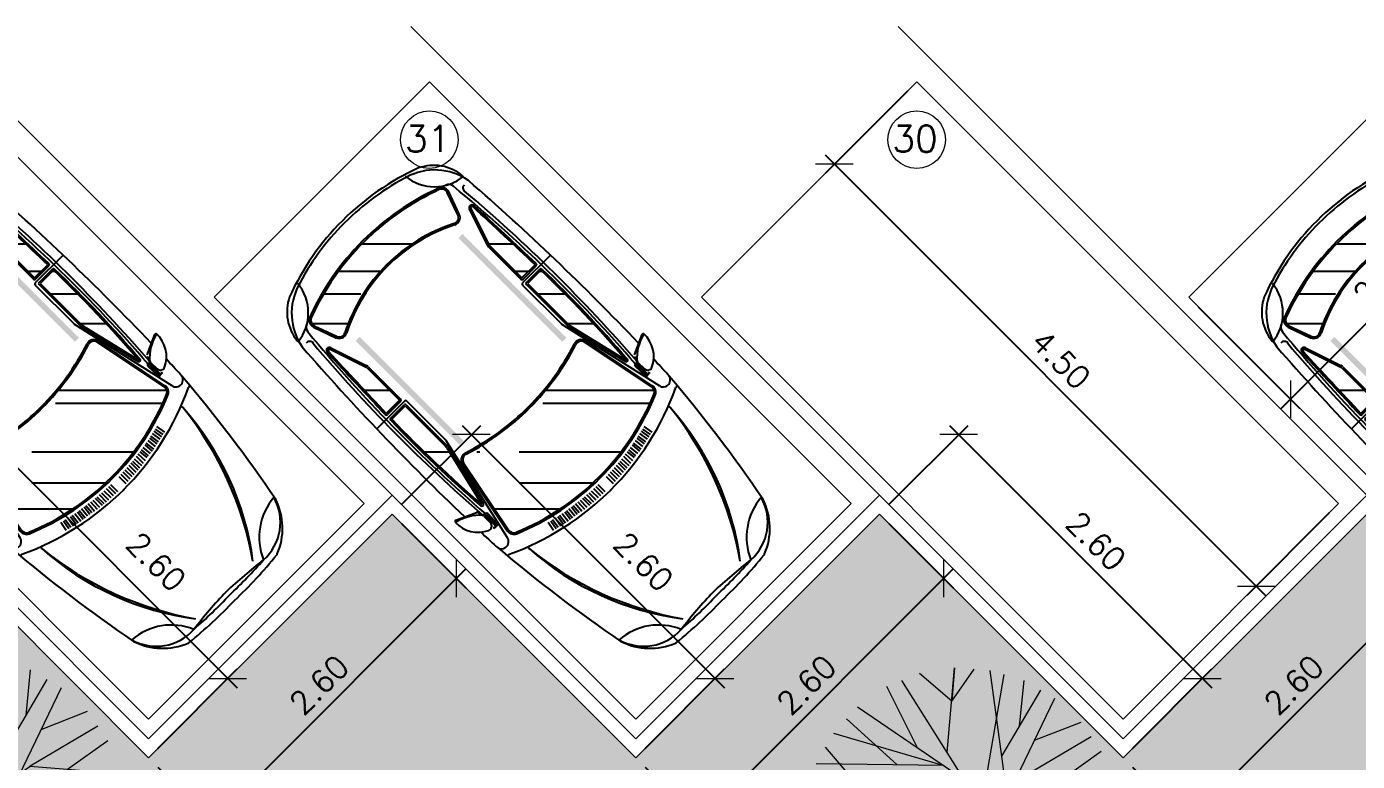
# Model space of a CAD drawing. Header units: millimetres. Extents: x 521 to 1055, y 261 to 520.
# Drawn here: x 554.62 to 564.66, y 468.52 to 474.06 of the extents above; entities that cross this region are included whole.
import ezdxf

# ---------------------------------------------------------------- set-up
doc = ezdxf.new("R2010")
doc.units = ezdxf.units.MM
doc.linetypes.add('CONTINU', pattern=[0])
doc.layers.add('0.1', color=8, linetype='Continuous', lineweight=13)
doc.layers.add('layout', color=1, linetype='Continuous')
doc.styles.add('ROMANS', font='romans')
doc.styles.get("Standard").update_dxf_attribs({"font": 'romans.shx'})
doc.dimstyles.new('Fares Eng - 50', dxfattribs={"dimscale": 2, "dimtxt": 0.085, "dimasz": 0.1, "dimexe": 0.05, "dimexo": 0.05, "dimgap": 0.04, "dimtad": 1, "dimzin": 4, "dimdsep": 46, "dimtxsty": 'ROMANS', "dimblk1": 'OBLIQUE', "dimblk2": 'OBLIQUE', "dimsah": 1, "dimcen": 0.05, "dimdle": 0.05, "dimclrd": 8, "dimclre": 8, "dimclrt": 8, "dimaunit": 1, "dimadec": 0, "dimazin": 0, "dimtfac": 1, "dimtix": 1, "dimtmove": 2, "dimatfit": 0, "dimldrblk": 'OPEN90', "dimfxl": 1, "dimtolj": 1, "dimtzin": 0, "dimarcsym": 0})

# ---------------------------------------------------------------- blocks, each defined once
blk = doc.blocks.new('_OBLIQUE')
at = {"color": 0, "linetype": 'ByBlock'}
blk.add_line((-0.5, -0.5), (0.5, 0.5), dxfattribs=at)
blk = doc.blocks.new('*D2717')
at = {"layer": '0.1', "color": 8, "linetype": 'CONTINU', "lineweight": -2, "transparency": 16777216}
for p, q in [((557.452, 470.316), (557.936, 469.831)), ((555.957, 467.993), (557.936, 469.973)), ((555.613, 468.478), (556.098, 467.993))]:
    blk.add_line(p, q, dxfattribs=at)
at = {"layer": 'DEFPOINTS', "color": 0, "linetype": 'CONTINU', "lineweight": -2, "transparency": 16777216}
for p in [(557.381, 470.387), (557.866, 469.902), (555.542, 468.548)]:
    blk.add_point(p, dxfattribs=at)
at = {"layer": '0.1', "color": 8, "linetype": 'CONTINU', "lineweight": -2, "transparency": 16777216, "xscale": 0.2, "yscale": 0.2, "zscale": 0.2}
for p, rotation in [((557.866, 469.902), 44.99999999999823), ((556.027, 468.064), 224.9999999999982)]:
    blk.add_blockref('_OBLIQUE', p, dxfattribs=dict(at, rotation=rotation))
at = {"layer": '0.1', "color": 8, "linetype": 'CONTINU', "transparency": 16777216, "insert": (556.83, 469.099), "char_height": 0.17, "attachment_point": 5, "rotation": 45, "style": 'ROMANS'}
blk.add_mtext('\\A1;2.60', dxfattribs=at)
blk = doc.blocks.new('_Open90')
at = {"color": 0, "linetype": 'ByBlock', "lineweight": -2}
for p, q in [((0, 0), (-1, 0)), ((-0.5, 0.5), (0, 0)), ((0, 0), (-0.5, -0.5))]:
    blk.add_line(p, q, dxfattribs=at)
blk = doc.blocks.new('*D2718')
at = {"layer": '0.1', "color": 8, "linetype": 'CONTINU', "lineweight": -2, "transparency": 16777216}
for p, q in [((557.452, 470.458), (558.05, 471.056)), ((557.909, 471.056), (559.889, 469.076)), ((559.29, 468.619), (559.889, 469.218))]:
    blk.add_line(p, q, dxfattribs=at)
at = {"layer": 'DEFPOINTS', "color": 0, "linetype": 'CONTINU', "lineweight": -2, "transparency": 16777216}
for p in [(557.381, 470.387), (559.818, 469.147), (559.219, 468.548)]:
    blk.add_point(p, dxfattribs=at)
at = {"layer": '0.1', "color": 8, "linetype": 'CONTINU', "lineweight": -2, "transparency": 16777216, "xscale": 0.2, "yscale": 0.2, "zscale": 0.2}
for p, rotation in [((557.979, 470.986), 134.9999999999956), ((559.818, 469.147), 314.9999999999956)]:
    blk.add_blockref('_OBLIQUE', p, dxfattribs=dict(at, rotation=rotation))
at = {"layer": '0.1', "color": 8, "linetype": 'CONTINU', "transparency": 16777216, "insert": (559.278, 470.026), "char_height": 0.17, "attachment_point": 5, "rotation": 315, "style": 'ROMANS'}
blk.add_mtext('\\A1;2.60', dxfattribs=at)
blk = doc.blocks.new('*D2719')
at = {"layer": '0.1', "color": 8, "linetype": 'CONTINU', "lineweight": -2, "transparency": 16777216}
for p, q in [((561.129, 470.316), (561.613, 469.831)), ((559.634, 467.993), (561.613, 469.973)), ((559.29, 468.478), (559.775, 467.993))]:
    blk.add_line(p, q, dxfattribs=at)
at = {"layer": 'DEFPOINTS', "color": 0, "linetype": 'CONTINU', "lineweight": -2, "transparency": 16777216}
for p in [(561.058, 470.387), (561.543, 469.902), (559.219, 468.548)]:
    blk.add_point(p, dxfattribs=at)
at = {"layer": '0.1', "color": 8, "linetype": 'CONTINU', "lineweight": -2, "transparency": 16777216, "xscale": 0.2, "yscale": 0.2, "zscale": 0.2}
for p, rotation in [((561.543, 469.902), 44.99999999999823), ((559.704, 468.064), 224.9999999999982)]:
    blk.add_blockref('_OBLIQUE', p, dxfattribs=dict(at, rotation=rotation))
at = {"layer": '0.1', "color": 8, "linetype": 'CONTINU', "transparency": 16777216, "insert": (560.507, 469.099), "char_height": 0.17, "attachment_point": 5, "rotation": 45, "style": 'ROMANS'}
blk.add_mtext('\\A1;2.60', dxfattribs=at)
blk = doc.blocks.new('*D2720')
at = {"layer": '0.1', "color": 8, "linetype": 'CONTINU', "lineweight": -2, "transparency": 16777216}
for p, q in [((561.129, 470.458), (561.727, 471.056)), ((561.586, 471.056), (563.566, 469.076)), ((562.967, 468.619), (563.566, 469.218))]:
    blk.add_line(p, q, dxfattribs=at)
at = {"layer": 'DEFPOINTS', "color": 0, "linetype": 'CONTINU', "lineweight": -2, "transparency": 16777216}
for p in [(561.058, 470.387), (563.495, 469.147), (562.896, 468.548)]:
    blk.add_point(p, dxfattribs=at)
at = {"layer": '0.1', "color": 8, "linetype": 'CONTINU', "lineweight": -2, "transparency": 16777216, "xscale": 0.2, "yscale": 0.2, "zscale": 0.2}
for p, rotation in [((561.656, 470.986), 134.9999999999956), ((563.495, 469.147), 314.9999999999956)]:
    blk.add_blockref('_OBLIQUE', p, dxfattribs=dict(at, rotation=rotation))
at = {"layer": '0.1', "color": 8, "linetype": 'CONTINU', "transparency": 16777216, "insert": (562.692, 470.183), "char_height": 0.17, "attachment_point": 5, "rotation": 315, "style": 'ROMANS'}
blk.add_mtext('\\A1;2.60', dxfattribs=at)
blk = doc.blocks.new('*D2721')
at = {"layer": '0.1', "color": 8, "linetype": 'CONTINU', "lineweight": -2, "transparency": 16777216}
for p, q in [((564.806, 470.316), (565.29, 469.831)), ((563.31, 467.993), (565.29, 469.973)), ((562.967, 468.478), (563.452, 467.993))]:
    blk.add_line(p, q, dxfattribs=at)
at = {"layer": 'DEFPOINTS', "color": 0, "linetype": 'CONTINU', "lineweight": -2, "transparency": 16777216}
for p in [(564.735, 470.387), (565.22, 469.902), (562.896, 468.548)]:
    blk.add_point(p, dxfattribs=at)
at = {"layer": '0.1', "color": 8, "linetype": 'CONTINU', "lineweight": -2, "transparency": 16777216, "xscale": 0.2, "yscale": 0.2, "zscale": 0.2}
for p, rotation in [((565.22, 469.902), 44.99999999999823), ((563.381, 468.064), 224.9999999999982)]:
    blk.add_blockref('_OBLIQUE', p, dxfattribs=dict(at, rotation=rotation))
at = {"layer": '0.1', "color": 8, "linetype": 'CONTINU', "transparency": 16777216, "insert": (564.184, 469.099), "char_height": 0.17, "attachment_point": 5, "rotation": 45, "style": 'ROMANS'}
blk.add_mtext('\\A1;2.60', dxfattribs=at)
blk = doc.blocks.new('*D3018')
at = {"layer": '0.1', "color": 8, "linetype": 'CONTINU', "lineweight": -2, "transparency": 16777216}
for p, q in [((565.088, 473.577), (565.856, 472.81)), ((564.088, 471.183), (565.856, 472.951)), ((563.462, 471.951), (564.23, 471.183))]:
    blk.add_line(p, q, dxfattribs=at)
at = {"layer": 'DEFPOINTS', "color": 0, "linetype": 'CONTINU', "lineweight": -2, "transparency": 16777216}
for p in [(565.018, 473.648), (565.786, 472.88), (563.391, 472.022)]:
    blk.add_point(p, dxfattribs=at)
at = {"layer": '0.1', "color": 8, "linetype": 'CONTINU', "lineweight": -2, "transparency": 16777216, "xscale": 0.2, "yscale": 0.2, "zscale": 0.2}
for p, rotation in [((565.786, 472.88), 45.00000000000201), ((564.159, 471.254), 225.000000000002)]:
    blk.add_blockref('_OBLIQUE', p, dxfattribs=dict(at, rotation=rotation))
at = {"layer": '0.1', "color": 8, "linetype": 'CONTINU', "transparency": 16777216, "insert": (564.856, 472.184), "char_height": 0.17, "attachment_point": 5, "rotation": 45, "style": 'ROMANS'}
blk.add_mtext('\\A1;2.30', dxfattribs=at)
blk = doc.blocks.new('*D3019')
at = {"layer": '0.1', "color": 8, "linetype": 'CONTINU', "lineweight": -2, "transparency": 16777216}
for p, q in [((561.27, 473.577), (560.648, 472.955)), ((560.648, 473.097), (563.971, 469.773)), ((564.452, 470.396), (563.83, 469.773))]:
    blk.add_line(p, q, dxfattribs=at)
at = {"layer": 'DEFPOINTS', "color": 0, "linetype": 'CONTINU', "lineweight": -2, "transparency": 16777216}
for p in [(561.341, 473.648), (564.523, 470.466), (563.9, 469.844)]:
    blk.add_point(p, dxfattribs=at)
at = {"layer": '0.1', "color": 8, "linetype": 'CONTINU', "lineweight": -2, "transparency": 16777216, "xscale": 0.2, "yscale": 0.2, "zscale": 0.2}
for p, rotation in [((560.718, 473.026), 135), ((563.9, 469.844), 315)]:
    blk.add_blockref('_OBLIQUE', p, dxfattribs=dict(at, rotation=rotation))
at = {"layer": '0.1', "color": 8, "linetype": 'CONTINU', "transparency": 16777216, "insert": (562.426, 471.552), "char_height": 0.17, "attachment_point": 5, "rotation": 315, "style": 'ROMANS'}
blk.add_mtext('\\A1;4.50', dxfattribs=at)
blk = doc.blocks.new('Car')
at = {"layer": 'layout', "color": 8}
for p, q in [((-44.43, -116.85), (-45.51, -110.71)), ((-42.49, -116.36), (-43.57, -110.21)), ((-41.09, -116.03), (-42.02, -109.83)), ((-39.13, -115.58), (-40.07, -109.37)), ((-37.18, -115.15), (-38.11, -108.94)), ((-35.76, -114.86), (-36.55, -108.6)), ((-33.8, -114.47), (-34.58, -108.2)), ((-31.83, -114.1), (-32.61, -107.82)), ((-30.4, -113.85), (-31.03, -107.55)), ((-28.42, -113.52), (-29.04, -107.35)), ((-26.44, -113.22), (-27.05, -107.15)), ((-25.01, -112.96), (-25.46, -106.96)), ((-23.02, -112.81), (-23.5, -106.37)), ((-21.18, -112.51), (-21.34, -106.1)), ((-19.19, -112.29), (-19.35, -105.87)), ((-17.19, -112.08), (-17.35, -105.66)), ((-15.75, -111.95), (-15.75, -105.51)), ((-13.75, -111.84), (-13.75, -105.34)), ((-11.75, -111.64), (-11.75, -105.19)), ((-9.75, -111.52), (-9.75, -105.07)), ((-7.75, -111.42), (-7.75, -104.97)), ((-5.75, -111.35), (-5.75, -104.89)), ((-3.75, -111.3), (-3.75, -104.83)), ((3.75, -111.3), (3.75, -104.83)), ((5.75, -111.35), (5.75, -104.89)), ((7.75, -111.42), (7.75, -104.97)), ((9.75, -111.52), (9.75, -105.07)), ((11.75, -111.64), (11.75, -105.19)), ((13.75, -111.84), (13.75, -105.34)), ((15.75, -111.95), (15.75, -105.51)), ((17.19, -112.08), (17.35, -105.66)), ((19.19, -112.29), (19.35, -105.87)), ((21.18, -112.51), (21.34, -106.1)), ((23.02, -112.81), (23.5, -106.37)), ((25.01, -112.96), (25.46, -106.96)), ((26.44, -113.22), (27.05, -107.15)), ((28.42, -113.52), (29.04, -107.35)), ((30.4, -113.85), (31.03, -107.55)), ((31.83, -114.1), (32.61, -107.82)), ((33.8, -114.47), (34.58, -108.2)), ((35.76, -114.86), (36.55, -108.6)), ((37.18, -115.15), (38.11, -108.94)), ((39.13, -115.58), (40.07, -109.37)), ((41.09, -116.03), (42.02, -109.83)), ((42.49, -116.36), (43.57, -110.21)), ((44.43, -116.85), (45.51, -110.71)), ((25.24, -163.06), (-22.09, -115.73)), ((39.58, -148.72), (5.2, -114.34)), ((63.09, -147.96), (32.62, -117.49)), ((-53.79, -202.87), (-70.44, -128.84)), ((-15.9, -179.27), (-66.05, -129.13)), ((-8.41, -174.64), (-58.24, -124.81)), ((53.79, -202.87), (70.44, -128.84)), ((-67.28, -131.91), (-57.03, -183.84)), ((-66.3, -131.69), (-56.05, -183.63)), ((56.05, -183.63), (66.3, -131.69)), ((57.03, -183.84), (67.28, -131.91)), ((-71.36, -149.65), (-71.45, -143.34)), ((-70.36, -149.36), (-70.51, -139.97)), ((-69.36, -149.11), (-69.51, -139.91)), ((-68.41, -148.9), (-68.73, -139.87)), ((68.41, -148.9), (68.73, -139.87)), ((69.36, -149.11), (69.51, -139.91)), ((70.36, -149.36), (70.51, -139.97)), ((71.36, -149.65), (71.45, -143.34)), ((-86.25, -160.56), (-73.15, -154.66)), ((-72.41, -153.97), (-71.35, -150.37)), ((-56.87, -198.54), (-66.97, -155.83)), ((-55.9, -198.31), (-66, -155.6)), ((55.9, -198.31), (66, -155.6)), ((56.87, -198.54), (66.97, -155.83)), ((72.41, -153.97), (71.35, -150.37)), ((86.25, -160.56), (73.15, -154.66)), ((44.78, -182.6), (43.44, -181.26)), ((-56.77, -200.19), (-68.78, -188.17)), ((-56.77, -237.2), (-56.77, -199.46)), ((-55.77, -237.2), (-55.77, -199.46)), ((55.77, -237.2), (55.77, -199.46)), ((56.77, -237.2), (56.77, -199.46)), ((69.26, -207.08), (57.61, -195.43)), ((-53.77, -238.7), (-53.77, -203.1)), ((53.77, -238.7), (53.77, -203.1)), ((-56.77, -227.76), (-69.33, -215.2)), ((-80.7, -239.7), (-54.77, -239.7)), ((-68.29, -237.2), (-69.16, -236.33)), ((-69.14, -237.2), (-56.77, -237.2)), ((-69.14, -238.2), (-56.77, -238.2)), ((-56.77, -241.37), (-69.05, -241.37)), ((-56.77, -242.37), (-69.05, -242.37)), ((-56.77, -248.72), (-62.9, -242.59)), ((-56.77, -272.37), (-56.77, -242.37)), ((-55.77, -272.37), (-55.77, -242.37)), ((80.7, -239.7), (54.77, -239.7)), ((55.77, -272.37), (55.77, -242.37)), ((69.14, -237.2), (56.77, -237.2)), ((69.14, -238.2), (56.77, -238.2)), ((56.77, -241.37), (69.05, -241.37)), ((56.77, -242.37), (69.05, -242.37)), ((56.77, -272.37), (56.77, -242.37)), ((68.35, -263.53), (56.77, -251.95)), ((-57.03, -273.82), (-68.34, -262.52)), ((-65.15, -298.28), (-56.97, -273.63)), ((-64.2, -298.6), (-56.02, -273.95)), ((64.2, -298.6), (56.02, -273.95)), ((65.15, -298.28), (56.97, -273.63)), ((-57.23, -300.94), (-62.7, -316.26)), ((-56.28, -301.28), (-61.75, -316.6)), ((61.89, -318.84), (44.86, -301.81)), ((61.75, -316.6), (56.28, -301.28)), ((62.7, -316.26), (57.23, -300.94)), ((1.56, -332.42), (-21.83, -309.02)), ((25.07, -330.56), (5.54, -311.03)), ((42.49, -327.02), (25.24, -309.77))]:
    blk.add_line(p, q, dxfattribs=at)
for centre, radius, start, end in [((-7.78, -326.68), 326.77, 88.63509, 95.77261), ((7.78, -326.68), 326.77, 84.22739, 91.36491), ((-34.26, -38.31), 32.93, 86.56245, 164.49582), ((-69.02, 10.38), 39.99, 274.33929, 336.71898), ((-25.61, -41.18), 42.46, 111.77904, 161.65444), ((-40.25, -4.54), 3, 97.67397, 111.77904), ((-10.03, -339.28), 334.59, 88.28197, 93.81346), ((10.07, 328.42), 336.52, 262.76955, 268.28512), ((10.03, -339.28), 334.59, 86.18654, 91.71803), ((-10.07, 328.42), 336.52, 271.71488, 277.23045), ((34.26, -38.31), 32.93, 15.50418, 93.43755), ((69.02, 10.38), 39.99, 203.28102, 265.66071), ((40.25, -4.54), 3, 68.22096, 82.32603), ((25.61, -41.18), 42.46, 18.34556, 68.22096), ((122.71, -124.56), 188.48, 142.42971, 176.62369), ((155.62, -136.85), 222.3, 145.09295, 173.96045), ((-155.62, -136.85), 222.3, 6.03955, 34.90705), ((-122.71, -124.56), 188.48, 3.37631, 37.57029), ((866.83, -205.61), 949.54, 169.20805, 175.34334), ((-866.83, -205.61), 949.54, 4.65666, 10.79195), ((0.52, -286.47), 183.69, 90, 115.07814), ((-0.52, -286.47), 183.69, 64.92186, 90), ((-64.45, -113.59), 1, 172.72578, 290.59687), ((0.02, -280.42), 167.16, 90.00647, 112.62321), ((-0.02, -280.42), 167.16, 67.37679, 89.99353), ((64.45, -113.59), 1, 249.40313, 7.27422), ((-77.76, -119.19), 1, 174.77267, 295.07814), ((0.02, -280.45), 166.19, 90.00846, 112.62516), ((-0.02, -280.42), 166.16, 67.37679, 89.99349), ((77.76, -119.19), 1, 244.92186, 5.22733), ((1565.62, -198.2), 1646.72, 177.62048, 178.09716), ((-75.03, -129.55), 4.65, 8.74906, 183.51846), ((-62.41, -130.76), 5, 111.95359, 193.30168), ((-62.41, -130.76), 4, 111.95359, 193.55432), ((62.41, -130.76), 4.01, 346.52867, 68.12941), ((62.41, -130.76), 5, 346.69832, 68.04641), ((75.03, -129.55), 4.65, 356.48154, 171.25094), ((-1565.62, -198.2), 1646.72, 1.90284, 2.37952), ((-72.5, -140.1), 1, 0.88902, 98.06761), ((-71.51, -139.99), 1, 0.88902, 95.22344), ((-70.51, -139.92), 1, 0.88902, 92.38995), ((-69.73, -139.9), 1, 2.00313, 90.18429), ((69.73, -139.9), 1, 89.81571, 177.99687), ((70.51, -139.92), 1, 87.61005, 179.11098), ((71.51, -139.99), 1, 84.77656, 179.11098), ((72.5, -140.1), 1, 81.93239, 179.11098), ((-67.04, -159.13), 20.41, 115.20324, 181.93489), ((-74.45, -143.38), 3, 0.88902, 115.20324), ((74.45, -143.38), 3, 64.79676, 179.11098), ((67.04, -159.13), 20.41, 358.06511, 64.79676), ((-94.89, -128.71), 31.99, 283.47064, 317.39271), ((940.68, -224.07), 1014.72, 175.8385, 184.81509), ((936.35, -221.13), 1008.45, 175.93968, 185.43335), ((-72.36, -149.67), 1, 287.94037, 0.88902), ((-71.36, -149.37), 1, 285.26496, 0.88902), ((770.41, -218.88), 840.75, 175.69294, 181.2505), ((-70.36, -149.13), 1, 282.62123, 0.88902), ((770.41, -218.88), 839.75, 175.69435, 181.2501), ((-69.41, -148.93), 1, 280.11964, 2.00313), ((-66.97, -155.83), 1, 13.30168, 174.5453), ((66.97, -155.83), 1, 5.4547, 166.69832), ((-770.41, -218.88), 839.75, 358.7499, 4.30565), ((-936.35, -221.13), 1008.45, 354.56665, 4.06032), ((-770.41, -218.88), 840.75, 358.7495, 4.30706), ((69.41, -148.93), 1, 177.99687, 259.88036), ((70.36, -149.13), 1, 179.11098, 257.37877), ((71.36, -149.37), 1, 179.11098, 254.73504), ((-940.68, -224.07), 1014.72, 355.18491, 4.1615), ((94.89, -128.71), 31.99, 222.60729, 256.52936), ((72.36, -149.67), 1, 179.11098, 252.05963), ((73.37, -153.69), 1, 196.42989, 257.76689), ((-86.47, -159.58), 1, 193.81658, 282.23311), ((1565.62, -198.2), 1646.72, 178.60166, 183.97585), ((-1565.62, -198.2), 1646.72, 356.02415, 1.39834), ((86.47, -159.58), 1, 257.76689, 346.18342), ((0, -344.99), 166.48, 90, 107.81843), ((0, -344.99), 165.48, 90, 107.81843), ((0, -344.99), 166.48, 72.18157, 90), ((0, -344.99), 165.48, 72.18157, 90), ((-52.17, -182.69), 5, 193.30168, 287.81843), ((-52.17, -182.69), 4, 193.55432, 287.81843), ((52.17, -182.69), 5, 252.18157, 346.69832), ((52.17, -182.69), 4, 252.18157, 346.44568), ((-60.77, -199.46), 4, 360, 13.30168), ((-60.77, -199.46), 5, 0, 13.30168), ((60.77, -199.46), 5, 166.69832, 180), ((60.77, -199.46), 4, 166.69832, 180), ((-54.77, -203.1), 1, 0, 13.30168), ((54.77, -203.1), 1, 166.69832, 180), ((-69.14, -237.2), 1, 181.58349, 270), ((-69.05, -242.37), 1, 90, 181.10658), ((9004.64, 48.66), 9079.35, 181.83701, 182.188638), ((9004.64, 48.66), 9078.35, 181.837091, 182.188581), ((-56.77, -237.2), 1, 270, 0), ((-56.77, -242.37), 1, 0, 90), ((-54.77, -238.7), 1, 270, 0), ((54.77, -238.7), 1, 180, 270), ((56.77, -237.2), 1, 180, 270), ((56.77, -242.37), 1, 90, 180), ((-9004.64, 48.66), 9078.35, 357.811419, 358.162909), ((-9004.64, 48.66), 9079.35, 357.811362, 358.16299), ((69.05, -242.37), 1, 358.89342, 90), ((69.14, -237.2), 1, 270, 358.41651), ((-60.77, -272.37), 4, 341.65255, 360), ((-60.77, -272.37), 5, 341.65255, 360), ((60.77, -272.37), 5, 180, 198.34745), ((60.77, -272.37), 4, 180, 198.34745), ((-66.1, -297.97), 2, 183.07381, 341.65255), ((-66.1, -297.97), 1, 183.44048, 341.65255), ((-52.52, -302.63), 5, 63.13567, 160.34618), ((-52.52, -302.63), 4, 63.13567, 160.34618), ((0, -198.95), 112.22, 243.13567, 270), ((0, -198.95), 111.22, 243.13567, 270), ((0, -198.95), 111.22, 270, 296.86433), ((0, -198.95), 112.22, 270, 296.86433), ((52.52, -302.63), 5, 19.65382, 116.86433), ((52.52, -302.63), 4, 19.65382, 116.86433), ((66.1, -297.97), 2, 198.34745, 356.92619), ((66.1, -297.97), 1, 198.34745, 356.55952), ((-39.09, -305.57), 38.64, 190.15024, 253.62481), ((-73.29, -309.38), 3, 270, 5.58191), ((39.09, -305.57), 38.64, 286.37519, 349.84976), ((73.29, -309.38), 3, 174.41809, 270), ((-79.74, -346.47), 30, 5.25839, 84.71276), ((-46.79, -314.36), 30, 185.58191, 244.44103), ((-62.59, -316.14), 5, 185.43335, 247.79793), ((-57.99, -317.94), 5, 160.34618, 249.50595), ((-57.99, -317.94), 4, 160.34618, 249.50595), ((0, -162.8), 170.63, 249.50595, 270), ((0, -162.8), 169.63, 249.50595, 270), ((0, -162.8), 169.63, 270, 290.49405), ((0, -162.8), 170.63, 270, 290.49405), ((79.74, -346.47), 30, 95.28724, 174.74161), ((57.99, -317.94), 4, 290.49405, 19.65382), ((57.99, -317.94), 5, 290.49405, 19.65382), ((46.79, -314.36), 30, 295.55897, 354.41809), ((62.59, -316.14), 5, 292.20207, 354.56665), ((0, -181.6), 170.63, 249.50595, 270), ((0, -181.6), 168.63, 252.23915, 270), ((0, -181.6), 170.63, 270, 290.49405), ((0, -181.6), 168.63, 270, 287.76085)]:
    blk.add_arc(centre, radius, start, end, dxfattribs=at)
for points in [[(-49.6, -290.37), (-45.84, -290.37), (-49.6, -194.01), (-45.84, -194.01)], [(49.6, -290.37), (45.84, -290.37), (49.6, -194.01), (45.84, -194.01)]]:
    blk.add_solid(points, dxfattribs=at)
blk = doc.blocks.new('*D2727')
at = {"layer": '0.1', "color": 8, "linetype": 'CONTINU', "lineweight": -2, "transparency": 16777216}
for p, q in [((553.775, 470.458), (554.373, 471.056)), ((554.232, 471.056), (556.212, 469.076)), ((555.613, 468.619), (556.212, 469.218))]:
    blk.add_line(p, q, dxfattribs=at)
at = {"layer": 'DEFPOINTS', "color": 0, "linetype": 'CONTINU', "lineweight": -2, "transparency": 16777216}
for p in [(553.704, 470.387), (556.141, 469.147), (555.542, 468.548)]:
    blk.add_point(p, dxfattribs=at)
at = {"layer": '0.1', "color": 8, "linetype": 'CONTINU', "lineweight": -2, "transparency": 16777216, "xscale": 0.2, "yscale": 0.2, "zscale": 0.2}
for p, rotation in [((554.303, 470.986), 134.9999999999956), ((556.141, 469.147), 314.9999999999956)]:
    blk.add_blockref('_OBLIQUE', p, dxfattribs=dict(at, rotation=rotation))
at = {"layer": '0.1', "color": 8, "linetype": 'CONTINU', "transparency": 16777216, "insert": (555.601, 470.026), "char_height": 0.17, "attachment_point": 5, "rotation": 315, "style": 'ROMANS'}
blk.add_mtext('\\A1;2.60', dxfattribs=at)
blk = doc.blocks.new('ARV1')
for p, q in [((-0.1407, 1.4161), (0.0989, 1.7605)), ((0.4634, 0.4005), (0.2709, 1.7498)), ((0.1949, 0.3431), (0.4235, 1.7048)), ((0.5923, 1.1492), (0.6377, 1.6415)), ((-0.5054, 0.9113), (-0.8423, 1.5681)), ((0.4031, 0.8237), (0.8191, 1.5396)), ((0.5168, 0.4952), (0.9711, 1.4544)), ((-0.7238, 0.7245), (-1.2729, 1.2194)), ((0.755, 0.9984), (1.2545, 1.1977)), ((1.0437, 0.573), (1.4738, 0.8844)), ((0.5591, -0.0523), (1.6313, 0.447)), ((1.095, -0.1252), (1.6493, 0.337)), ((-0.8061, -0.388), (-1.7211, 0.152)), ((1.1112, 0.2048), (1.6793, 0.1529)), ((-1.0745, -0.1172), (-1.7031, -0.1904)), ((0.8557, -0.1699), (1.6686, -0.0184)), ((0.7476, -0.1574), (1.5471, -0.5954)), ((-1.0074, -0.3893), (-1.5974, -0.572)), ((0.6958, -0.3704), (1.4637, -0.7442)), ((-0.8667, -0.5727), (-1.4069, -0.9182)), ((0.0893, -0.4358), (-1.3067, -1.0613)), ((-0.506, -0.477), (-1.1567, -1.1971)), ((-0.3293, -0.8064), (-0.6899, -1.5051)), ((-0.0159, -0.7468), (-0.4854, -1.5654)), ((-0.0071, -0.8135), (0.0586, -1.6373)), ((0.83, -0.8592), (1.2412, -1.0601)), ((-0.2148, -1.0934), (-0.845, -1.418)), ((0.2097, -1.0193), (0.6221, -1.4999))]:
    blk.add_line(p, q)
for points in [[(-0.1872, 0.8633), (-0.1108, 1.7737), (-0.1407, 1.4161), (-0.4881, 1.7122)], [(-1.1556, 1.349), (-0.0013, 0.5719), (-0.6793, 1.6344)], [(-1.4123, 1.0654), (-0.2215, 0.7202), (-1.5994, 0.732)], [(1.365, 1.0398), (0.638, 0.6035), (1.6177, 0.5303)], [(-1.7315, -0.0163), (-0.5369, -0.1994), (-1.4972, 0.9138)], [(0.8557, -0.1699), (0.7651, -0.1613), (0.679, -0.1335), (0.6007, -0.0877), (0.5344, -0.0259), (0.483, 0.0489), (0.4489, 0.1331), (0.434, 0.2225), (0.439, 0.3131), (0.4634, 0.4005), (0.5062, 0.4804), (0.5654, 0.5493), (0.638, 0.6035)], [(-1.67, -0.3938), (-0.1549, -0.3836), (-1.7076, 0.3652), (-0.9208, -0.0143), (-1.6507, 0.558)], [(-0.1549, -0.3836), (-0.0593, -0.3487), (0.0278, -0.2962), (0.1033, -0.2277), (0.1642, -0.1462), (0.2083, -0.0545), (0.2342, 0.044), (0.2404, 0.1456), (0.2272, 0.2464), (0.1949, 0.3431), (0.1448, 0.4315), (0.0786, 0.5088), (-0.0013, 0.5719)], [(0.849, -0.5865), (0.8014, -0.4854), (0.7301, -0.3991), (0.6394, -0.3338), (0.5353, -0.2931), (0.4242, -0.2796), (0.3134, -0.2945), (0.2099, -0.3365), (0.12, -0.4031), (0.0498, -0.4901), (0.0033, -0.5918), (-0.016, -0.702), (-0.0071, -0.8135)], [(1.36, -0.9289), (1.0306, -0.3125), (1.6553, -0.2288)], [(-0.1549, -0.3836), (-0.1549, -0.3836), (-1.526, -0.748)], [(-1.0233, -1.3179), (0.0189, -0.5497), (0.436, -1.5757)], [(1.1033, -1.2124), (0.849, -0.5865), (0.79, -1.4316)], [(-0.3231, -1.6133), (0.0157, -1.1009), (0.262, -1.6039)]]:
    blk.add_lwpolyline(points)

msp = doc.modelspace()

# ---------------------------------------------------------------- hatches: boundary and pattern name
at = {"layer": '0.1', "linetype": 'CONTINU', "lineweight": -2}
h = msp.add_hatch(dxfattribs=at)
h.set_pattern_fill('AR-SAND,_O', color=8, scale=0.005, double=1)
h.set_pattern_definition([(37.5, (539.42038, 464.3058), (-0.0080002, 0.2447066), [0, -0.19304, 0, -0.2159, 0, -0.206375]), (7.5, (539.42038, 464.3058), (0.2247616, 0.3584126), [0, -0.10414, 0, -0.17399, 0, -0.066675]), (327.5, (539.26417, 464.3058), (0.3954962, 0.0007186), [0, -0.0635, 0, -0.2286, 0, -0.29845]), (317.5, (539.26417, 464.3058), (0.3817782, 0.1114647), [0, -0.03175, 0, -0.14986, 0, -0.17145])])
h.paths.add_polyline_path([(553.70393, 470.38693), (551.86546, 468.54845), (550.02698, 470.38693), (548.1885, 468.54845), (546.35002, 470.38693), (544.51155, 468.54845), (540.83459, 472.2254), (540.55175, 471.94256), (542.95591, 469.5384), (539.42038, 466.00286), (539.70322, 465.72002), (541.82454, 467.84134), (543.66302, 466.00286), (545.50149, 467.84134), (547.33997, 466.00286), (549.17845, 467.84134), (551.01693, 466.00286), (552.85541, 467.84134), (554.69388, 466.00286), (556.53236, 467.84134), (558.37084, 466.00286), (560.20932, 467.84134), (562.04779, 466.00286), (563.88627, 467.84134), (565.72475, 466.00286), (567.56323, 467.84134), (569.4017, 466.00286), (571.24018, 467.84134), (574.77572, 464.30581), (575.48282, 465.01291), (571.52302, 468.97271), (573.57363, 471.02332), (573.14937, 471.44759), (572.08871, 470.38693), (570.25023, 468.54845), (568.41175, 470.38693), (566.57328, 468.54845), (564.7348, 470.38693), (562.89632, 468.54845), (561.05784, 470.38693), (559.21937, 468.54845), (557.38089, 470.38693), (555.54241, 468.54845)])
h.paths.add_polyline_path([(555.96556, 468.16734), (558.66556, 468.16734), (558.66556, 468.52448), (555.96556, 468.52448)], flags=24)
h.paths.add_polyline_path([(556.53035, 467.90581), (558.0875, 467.90581), (558.0875, 468.26295), (556.53035, 468.26295)], flags=24)
h.paths.add_polyline_path([(568.70927, 467.57536), (569.13572, 467.1489), (569.31603, 467.32922), (568.88958, 467.75567)], flags=24)
h.paths.add_polyline_path([(565.03231, 467.57536), (565.45876, 467.1489), (565.63908, 467.32922), (565.21262, 467.75567)], flags=24)
h.paths.add_polyline_path([(561.35536, 467.57536), (561.78181, 467.1489), (561.96212, 467.32922), (561.53567, 467.75567)], flags=24)
h.paths.add_polyline_path([(557.6784, 467.57536), (558.10485, 467.1489), (558.28517, 467.32922), (557.85871, 467.75567)], flags=24)
h.paths.add_polyline_path([(554.00145, 467.57536), (554.4279, 467.1489), (554.60821, 467.32922), (554.18176, 467.75567)], flags=24)
h.paths.add_polyline_path([(550.32449, 467.57536), (550.75094, 467.1489), (550.93126, 467.32922), (550.5048, 467.75567)], flags=24)
h.paths.add_polyline_path([(546.64754, 467.57536), (547.07399, 467.1489), (547.2543, 467.32922), (546.82785, 467.75567)], flags=24)
h.paths.add_polyline_path([(543.09505, 467.69983), (543.52151, 467.27338), (543.70182, 467.45369), (543.27537, 467.88014)], flags=24)
h.paths.add_polyline_path([(545.67592, 468.7961), (546.10238, 469.22255), (545.92206, 469.40286), (545.49561, 468.97641)], flags=24)
h.paths.add_polyline_path([(549.35288, 468.7961), (549.77933, 469.22255), (549.59902, 469.40286), (549.17257, 468.97641)], flags=24)
h.paths.add_polyline_path([(553.02983, 468.7961), (553.45629, 469.22255), (553.27597, 469.40286), (552.84952, 468.97641)], flags=24)
h.paths.add_polyline_path([(556.70679, 468.7961), (557.13324, 469.22255), (556.95293, 469.40286), (556.52648, 468.97641)], flags=24)
h.paths.add_polyline_path([(560.38374, 468.7961), (560.8102, 469.22255), (560.62988, 469.40286), (560.20343, 468.97641)], flags=24)
h.paths.add_polyline_path([(564.0607, 468.7961), (564.48715, 469.22255), (564.30684, 469.40286), (563.88039, 468.97641)], flags=24)
h.paths.add_polyline_path([(567.73765, 468.7961), (568.16411, 469.22255), (567.98379, 469.40286), (567.55734, 468.97641)], flags=24)

# ---------------------------------------------------------------- linework, layer by layer
at = {"layer": '0.1', "color": 8}
for p, q in [((553.84535, 474.06388), (557.38089, 470.52835)), ((557.52231, 474.06388), (561.05784, 470.52835)), ((561.19927, 474.06388), (564.7348, 470.52835)), ((555.54241, 468.68987), (553.70393, 470.52835)), ((557.38089, 470.52835), (555.54241, 468.68987)), ((559.21937, 468.68987), (557.38089, 470.52835)), ((561.05784, 470.52835), (559.21937, 468.68987)), ((562.89632, 468.68987), (561.05784, 470.52835)), ((564.7348, 470.52835), (562.89632, 468.68987)), ((555.54241, 468.54845), (553.70393, 470.38693)), ((557.38089, 470.38693), (555.54241, 468.54845)), ((559.21937, 468.54845), (557.38089, 470.38693)), ((561.05784, 470.38693), (559.21937, 468.54845)), ((562.89632, 468.54845), (561.05784, 470.38693)), ((564.7348, 470.38693), (562.89632, 468.54845))]:
    msp.add_line(p, q, dxfattribs=at)
for points in [[(557.16876, 470.46621), (555.54241, 468.83987), (552.36043, 472.02185), (553.98678, 473.6482)], [(560.84571, 470.46621), (559.21937, 468.83987), (556.03739, 472.02185), (557.66373, 473.6482)], [(564.52267, 470.46621), (562.89632, 468.83987), (559.71434, 472.02185), (561.34069, 473.6482)], [(568.19962, 470.46621), (566.57328, 468.83987), (563.3913, 472.02185), (565.01764, 473.6482)]]:
    msp.add_lwpolyline(points, close=True, dxfattribs=at)
for centre in [(557.66252, 473.21078), (561.33948, 473.21078)]:
    msp.add_circle(centre, 0.21725, dxfattribs=at)

# ---------------------------------------------------------------- block references
at = {"layer": '0.1', "color": 8, "linetype": 'CONTINU', "xscale": 0.0115, "yscale": 0.0115, "zscale": 0.0115, "rotation": 224.9999999999999}
for p in [(556.19258, 469.73543), (559.86954, 469.73543), (567.22345, 469.73543)]:
    msp.add_blockref('Car', p, dxfattribs=at)
at = {"layer": '0.1', "color": 8, "linetype": 'Continuous', "xscale": 0.7, "yscale": 0.7, "zscale": 0.7, "rotation": 359.6992061989444}
for p in [(554.20013, 468.0648), (561.69626, 467.98397)]:
    msp.add_blockref('ARV1', p, dxfattribs=at)

# ---------------------------------------------------------------- texts
at = {"layer": '0.1', "color": 8}
for s, p in [('31', (557.47799, 473.11834)), ('30', (561.15494, 473.11834))]:
    msp.add_text(s, height=0.2, dxfattribs=at).set_placement(p)

# ---------------------------------------------------------------- dimensions: what is measured, and where the dimension line sits
at = {"layer": '0.1', "color": 8, "linetype": 'CONTINU'}
for p1, p2, distance, picture, middle in [((561.34069, 473.6482), (564.52267, 470.46621), -0.88002, '*D3019', (562.42608, 471.55161)), ((563.3913, 472.02185), (565.01764, 473.6482), -1.08592, '*D3018', (564.85566, 472.18383)), ((561.05784, 470.38693), (562.89632, 468.54845), 0.84656, '*D2720', (562.69236, 470.18296)), ((555.54241, 468.54845), (557.38089, 470.38693), -0.68573, '*D2717', (556.82986, 469.09948)), ((559.21937, 468.54845), (561.05784, 470.38693), -0.68573, '*D2719', (560.50681, 469.09948)), ((562.89632, 468.54845), (564.7348, 470.38693), -0.68573, '*D2721', (564.18377, 469.09948))]:
    dim = msp.add_aligned_dim(p1=p1, p2=p2, distance=distance, dimstyle='Fares Eng - 50', dxfattribs=at)
    dim.commit()
    dim.dimension.update_dxf_attribs({"geometry": picture, "text_midpoint": middle})
for base, p1, p2, picture, middle in [((556.14102, 469.14705), (553.70393, 470.38693), (555.54241, 468.54845), '*D2727', (555.60145, 470.02552)), ((559.81797, 469.14705), (557.38089, 470.38693), (559.21937, 468.54845), '*D2718', (559.2784, 470.02552))]:
    dim = msp.add_linear_dim(base=base, p1=p1, p2=p2, angle=315, dimstyle='Fares Eng - 50', dxfattribs=at)
    dim.commit()
    dim.dimension.update_dxf_attribs({"geometry": picture, "text_midpoint": middle, "dimtype": 161})

doc.saveas('drawing.dxf')
